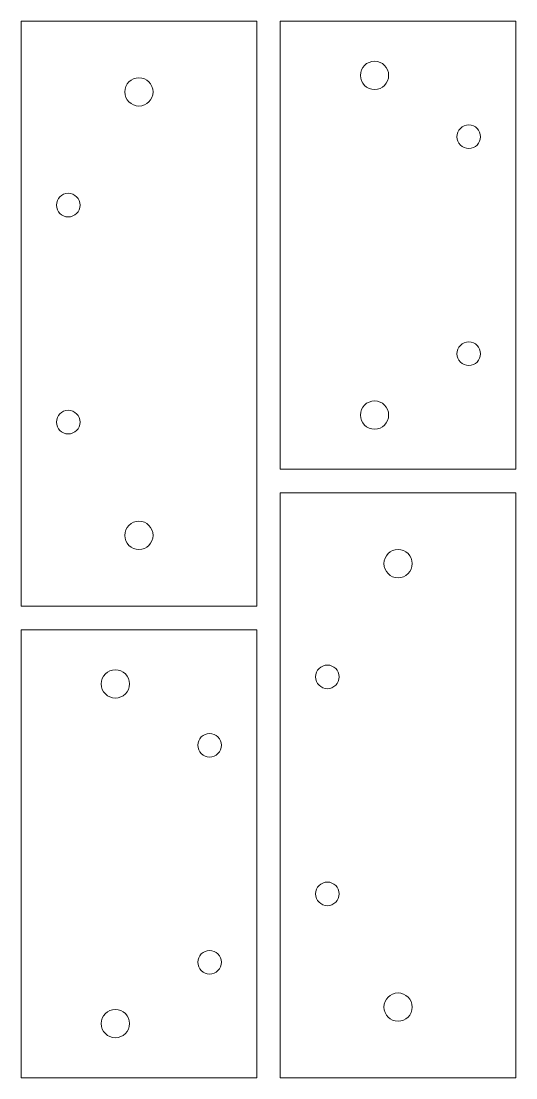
# Model space of a CAD drawing. Extents: x 0 to 105, y 0 to 224.
import ezdxf

# ---------------------------------------------------------------- set-up
doc = ezdxf.new("R2010")
doc.units = 0
doc.layers.add('DETOURAGES', color=7, linetype='CONTINUOUS', lineweight=0, true_color=0x000000)
doc.layers.add('PERCAGE', color=7, linetype='CONTINUOUS', lineweight=0, true_color=0x000000)

msp = doc.modelspace()

# ---------------------------------------------------------------- linework, layer by layer
at = {"layer": 'DETOURAGES'}
for p, q in [((0, 100), (0, 224)), ((0, 224), (50, 224)), ((50, 224), (50, 100)), ((55, 224), (105, 224)), ((55, 129), (55, 224)), ((105, 224), (105, 129)), ((105, 129), (55, 129)), ((55, 0), (55, 124)), ((55, 124), (105, 124)), ((105, 124), (105, 0)), ((50, 100), (0, 100)), ((0, 95), (50, 95)), ((0, 0), (0, 95)), ((50, 95), (50, 0)), ((50, 0), (0, 0)), ((105, 0), (55, 0))]:
    msp.add_line(p, q, dxfattribs=at)
at = {"layer": 'PERCAGE'}
for centre, radius in [((75, 212.5), 3), ((25, 209), 3), ((95, 199.5), 2.5), ((95, 199.5), 2.5), ((10, 185), 2.5), ((10, 185), 2.5), ((95, 153.5), 2.5), ((95, 153.5), 2.5), ((75, 140.5), 3), ((10, 139), 2.5), ((10, 139), 2.5), ((25, 115), 3), ((80, 109), 3), ((65, 85), 2.5), ((65, 85), 2.5), ((20, 83.5), 3), ((40, 70.5), 2.5), ((40, 70.5), 2.5), ((65, 39), 2.5), ((65, 39), 2.5), ((40, 24.5), 2.5), ((40, 24.5), 2.5), ((80, 15), 3), ((20, 11.5), 3)]:
    msp.add_circle(centre, radius, dxfattribs=at)

doc.saveas('drawing.dxf')
